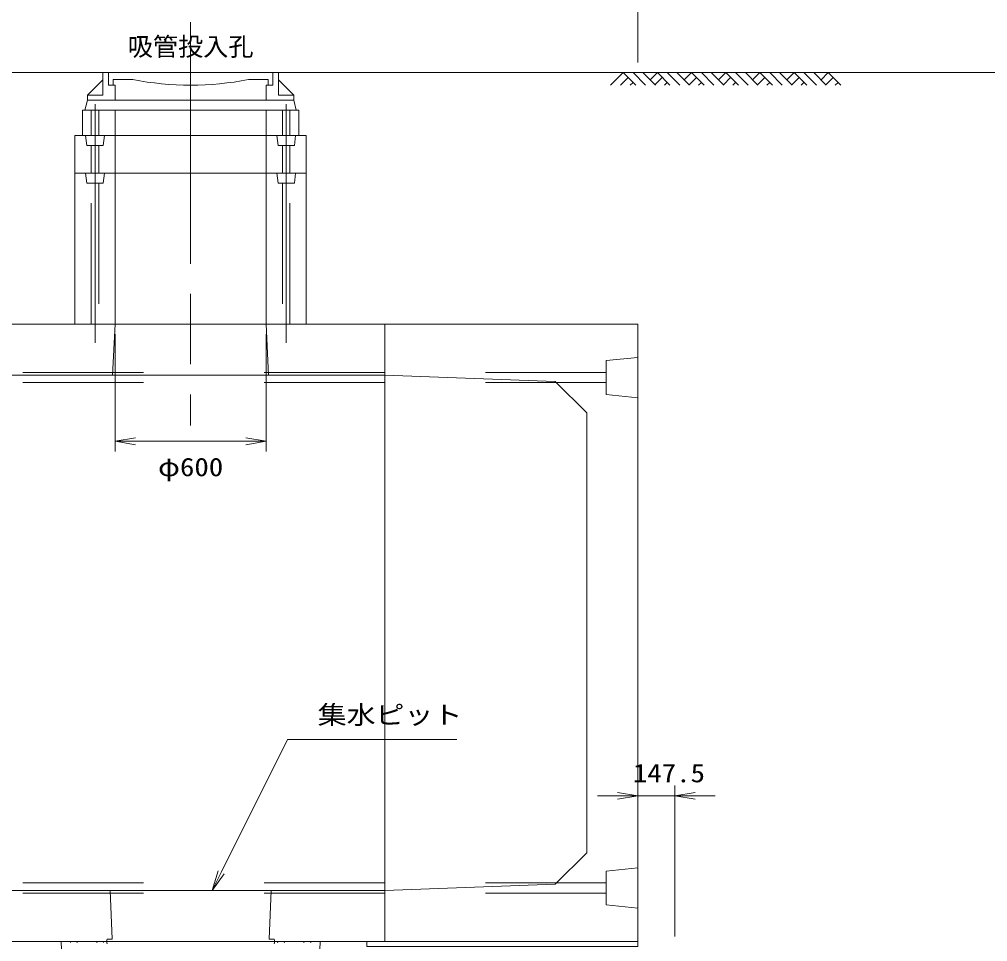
# Model space of a CAD drawing. Units: millimetres at full size; details may follow other scales. Extents: x 37600 to 71200, y 0 to 23760.
# Drawn here: x 62582 to 66431, y 15554 to 19222 of the extents above; entities that cross this region are included whole.
import ezdxf
from ezdxf.enums import TextEntityAlignment as Align

# ---------------------------------------------------------------- set-up
doc = ezdxf.new("R2010")
doc.units = ezdxf.units.MM
doc.header["$LTSCALE"] = 80.0044
doc.linetypes.add('CHAIN', pattern=[18.5, 12, -1.5, 3.5, -1.5])
doc.linetypes.add('DASHED_SPACED', pattern=[12, 6, -6])
for name, color, linetype, lineweight in [('0_2', 4, 'Continuous', 13), ('寸法', 6, 'Continuous', 13), ('文字', 2, 'Continuous', 13), ('ﾊｯﾁﾝｸﾞ', 4, 'Continuous', 9)]:
    doc.layers.add(name, color=color, linetype=linetype, lineweight=lineweight)
doc.styles.add('ＭＳ ゴシック', font='')
doc.styles.get('ＭＳ ゴシック').set_extended_font_data('MS Gothic')

# ---------------------------------------------------------------- blocks, each defined once
blk = doc.blocks.new('open_arrow')
at = {"color": 0, "linetype": 'Continuous', "lineweight": -2}
blk.add_lwpolyline([(7.5, 1.25), (0, 0), (7.5, -1.25)], dxfattribs=at)

msp = doc.modelspace()

# ---------------------------------------------------------------- linework, layer by layer
at = {"layer": '0_2', "color": 2, "linetype": 'CHAIN'}
for p, q in [((63262.5, 19210), (63262.5, 17607)), ((62882.5, 18885), (62882.5, 17935)), ((63642.5, 18885), (63642.5, 17935))]:
    msp.add_line(p, q, dxfattribs=at)
at = {"layer": '0_2'}
for p, q in [((67190, 19010), (57145, 19010)), ((62852.5, 18920), (62913.5, 18981)), ((62913.5, 19010), (63611.5, 19010)), ((62913.5, 18920), (62913.5, 19010)), ((62935.5, 18960), (62935.5, 19010)), ((62954, 18982), (63032.5, 18982)), ((62954, 18960), (62954, 18982)), ((63492.5, 18982), (63571, 18982)), ((63571, 18960), (63571, 18982)), ((63589.5, 18960), (63589.5, 19010)), ((63611.5, 18920), (63611.5, 19010)), ((63611.5, 18981), (63672.5, 18920)), ((62935.5, 18960), (62962.5, 18960)), ((62962.5, 18900), (62962.5, 18960)), ((63562.5, 18960), (63589.5, 18960)), ((63562.5, 18900), (63562.5, 18960)), ((62852.5, 18900), (62852.5, 18920)), ((62852.5, 18920), (62913.5, 18920)), ((63672.5, 18920), (63611.5, 18920)), ((63672.5, 18900), (63672.5, 18920)), ((62852.5, 18900), (63672.5, 18900)), ((62852.5, 18860), (63672.5, 18860))]:
    msp.add_line(p, q, dxfattribs=at)
at = {"layer": '0_2', "linetype": 'DASHED_SPACED'}
for p, q in [((64035, 17817), (62490, 17817)), ((64915, 17817), (64035, 17817)), ((64035, 17777), (62490, 17777)), ((64915, 17777), (64035, 17777)), ((64035, 15787), (62490, 15787)), ((64915, 15787), (64035, 15787)), ((64035, 15747), (62490, 15747)), ((64915, 15747), (64035, 15747))]:
    msp.add_line(p, q, dxfattribs=at)
at = {"layer": '0_2', "color": 3}
for p, q in [((64035, 17807), (62490, 17807)), ((64035, 15757), (62490, 15757))]:
    msp.add_line(p, q, dxfattribs=at)
at = {"layer": '0_2'}
msp.add_lwpolyline([(62852.5, 18900), (63672.5, 18900), (63682.5, 18860), (62842.5, 18860)], close=True, dxfattribs=at)
at = {"layer": '0_2', "color": 3}
for points in [[(62832.5, 18760), (63692.5, 18760), (63692.5, 18860), (62832.5, 18860)], [(62962.5, 18610), (63562.5, 18610), (63562.5, 18860), (62962.5, 18860)], [(62962.5, 18760), (63562.5, 18760), (63562.5, 18860), (62962.5, 18860)], [(62802.5, 18610), (63722.5, 18610), (63722.5, 18760), (62802.5, 18760)], [(62802.5, 18010), (63722.5, 18010), (63722.5, 18610), (62802.5, 18610)], [(62962.5, 18010), (63562.5, 18010), (63562.5, 18610), (62962.5, 18610)], [(64035, 15554), (62490, 15554), (62490, 18010), (64035, 18010)], [(62952.5, 17807), (63572.5, 17807), (63562.5, 18010), (62962.5, 18010)], [(62952.5, 17807), (63572.5, 17807), (63562.5, 18010), (62962.5, 18010)], [(64035, 18010), (65040, 18010), (65040, 15554), (64035, 15554)], [(63574.74, 15563), (63594.02, 15563), (63597.02, 15554), (62927.98, 15554), (62930.98, 15563), (62950.26, 15563), (62942.5, 15757), (63582.5, 15757)]]:
    msp.add_lwpolyline(points, close=True, dxfattribs=at)
at = {"layer": '0_2', "linetype": 'DASHED_SPACED'}
for points in [[(62897.5, 18760), (62867.5, 18760), (62867.5, 18860), (62897.5, 18860)], [(63627.5, 18760), (63657.5, 18760), (63657.5, 18860), (63627.5, 18860)], [(62915, 18720), (62850, 18720), (62845, 18760), (62920, 18760)], [(63610, 18720), (63675, 18720), (63680, 18760), (63605, 18760)], [(62897.5, 18610), (62867.5, 18610), (62867.5, 18720), (62897.5, 18720)], [(63627.5, 18610), (63657.5, 18610), (63657.5, 18720), (63627.5, 18720)], [(62915, 18570), (62850, 18570), (62845, 18610), (62920, 18610)], [(63610, 18570), (63675, 18570), (63680, 18610), (63605, 18610)], [(62897.5, 18010), (62867.5, 18010), (62867.5, 18570), (62897.5, 18570)], [(63627.5, 18010), (63657.5, 18010), (63657.5, 18570), (63627.5, 18570)], [(65040, 17717), (64915, 17729.5), (64915, 17864.5), (65040, 17877)], [(65040, 15847), (64915, 15834.5), (64915, 15699.5), (65040, 15687)]]:
    msp.add_lwpolyline(points, close=True, dxfattribs=at)
at = {"layer": '0_2', "color": 3}
for points in [[(62962.5, 18860), (63562.5, 18860), (62962.5, 18860)], [(64035, 17807), (64712, 17782), (64837, 17657), (64837, 15907), (64712, 15782), (64035, 15757)], [(62785.62, 15549.5), (62783.12, 15554), (62747.46, 15554), (62767.46, 15051)], [(62890.62, 15549.5), (62888.12, 15554), (62813.12, 15554), (62810.62, 15549.5)], [(62930.98, 15545), (62927.98, 15554), (62918.12, 15554), (62915.62, 15549.5)], [(63609.38, 15549.5), (63606.88, 15554), (63597.02, 15554), (63594.02, 15545)], [(63714.38, 15549.5), (63711.88, 15554), (63636.88, 15554), (63634.38, 15549.5)], [(63757.54, 15051), (63777.54, 15554), (63741.88, 15554), (63739.38, 15549.5)]]:
    msp.add_lwpolyline(points, dxfattribs=at)
at = {"layer": '0_2', "color": 7}
msp.add_lwpolyline([(63962.5, 15534), (65040, 15534), (65040, 15554), (63962.5, 15554)], close=True, dxfattribs=at)
at = {"layer": '0_2'}
msp.add_arc((63262.5, 20173.27), 1213.27, 259.07231, 280.92769, dxfattribs=at)
at = {"layer": '寸法'}
for p, q in [((65040, 19050), (65040, 19750)), ((62962.5, 17970), (62962.5, 17503.47)), ((63562.5, 17970), (63562.5, 17503.47)), ((62962.5, 17543.47), (63562.5, 17543.47)), ((65040, 15594), (65040, 16174)), ((65187.5, 15574), (65187.5, 16174)), ((64880, 16134), (65347.5, 16134))]:
    msp.add_line(p, q, dxfattribs=at)
msp.add_lwpolyline([(63347.55, 15757), (63383.33, 15828.55), (63647.55, 16357), (64320.88, 16357)], dxfattribs=at)
at = {"layer": 'ﾊｯﾁﾝｸﾞ'}
for p, q in [((64932.35, 18960), (64982.35, 19010)), ((64971.24, 18960), (65001.8, 18990.56)), ((64982.35, 19010), (65032.35, 18960)), ((65021.24, 19010), (65071.24, 18960)), ((65060.13, 19010), (65110.13, 18960)), ((65089.18, 18980.95), (65118.24, 19010)), ((65108.63, 18961.5), (65137.68, 18990.56)), ((65118.24, 19010), (65168.24, 18960)), ((65157.13, 19010), (65207.13, 18960)), ((65196.02, 19010), (65246.02, 18960)), ((65225.07, 18980.95), (65254.12, 19010)), ((65244.51, 18961.5), (65273.56, 18990.56)), ((65254.12, 19010), (65304.12, 18960)), ((65293.01, 19010), (65343.01, 18960)), ((65331.9, 19010), (65381.9, 18960)), ((65360.95, 18980.95), (65390, 19010)), ((65380.39, 18961.5), (65409.44, 18990.56)), ((65390, 19010), (65440, 18960)), ((65428.89, 19010), (65478.89, 18960)), ((65467.78, 19010), (65517.78, 18960)), ((65496.83, 18980.95), (65525.88, 19010)), ((65516.28, 18961.5), (65545.33, 18990.56)), ((65525.88, 19010), (65575.88, 18960)), ((65564.77, 19010), (65614.77, 18960)), ((65603.66, 19010), (65653.66, 18960)), ((65632.71, 18980.95), (65661.76, 19010)), ((65652.16, 18961.5), (65681.21, 18990.56)), ((65661.76, 19010), (65711.76, 18960)), ((65700.65, 19010), (65750.65, 18960)), ((65739.54, 19010), (65789.54, 18960)), ((65768.59, 18980.95), (65797.65, 19010)), ((65788.04, 18961.5), (65817.09, 18990.56)), ((65797.65, 19010), (65847.65, 18960)), ((65010.13, 18960), (65021.24, 18971.11)), ((65146.02, 18960), (65157.13, 18971.11)), ((65281.9, 18960), (65293.01, 18971.11)), ((65417.78, 18960), (65428.89, 18971.11)), ((65553.66, 18960), (65564.77, 18971.11)), ((65689.54, 18960), (65700.65, 18971.11)), ((65825.43, 18960), (65836.54, 18971.11))]:
    msp.add_line(p, q, dxfattribs=at)

# ---------------------------------------------------------------- block references
at = {"layer": '寸法', "xscale": 10.7, "yscale": 10.7}
for p in [(62962.5, 17543.47), (65187.5, 16134)]:
    msp.add_blockref('open_arrow', p, dxfattribs=at)
for p, rotation in [((63562.5, 17543.47), 180), ((65040, 16134), 180), ((63347.55, 15757), 63.4)]:
    msp.add_blockref('open_arrow', p, dxfattribs=dict(at, rotation=rotation))

# ---------------------------------------------------------------- texts
at = {"layer": '寸法', "style": 'ＭＳ ゴシック', "width": 1.15}
for s, p in [('φ600', (63262.5, 17441.29)), ('147.5', (65164, 16224))]:
    msp.add_text(s, height=73.31, dxfattribs=at).set_placement(p, align=Align.MIDDLE_CENTER)
msp.add_text('集水ピット', height=73.31, dxfattribs=at).set_placement((63767.55, 16397), align=Align.BOTTOM_LEFT)
at = {"layer": '文字', "style": 'ＭＳ ゴシック'}
msp.add_text('吸管投入孔', height=73.31, dxfattribs=at).set_placement((63262.5, 19150), align=Align.TOP_CENTER)

doc.saveas('drawing.dxf')
